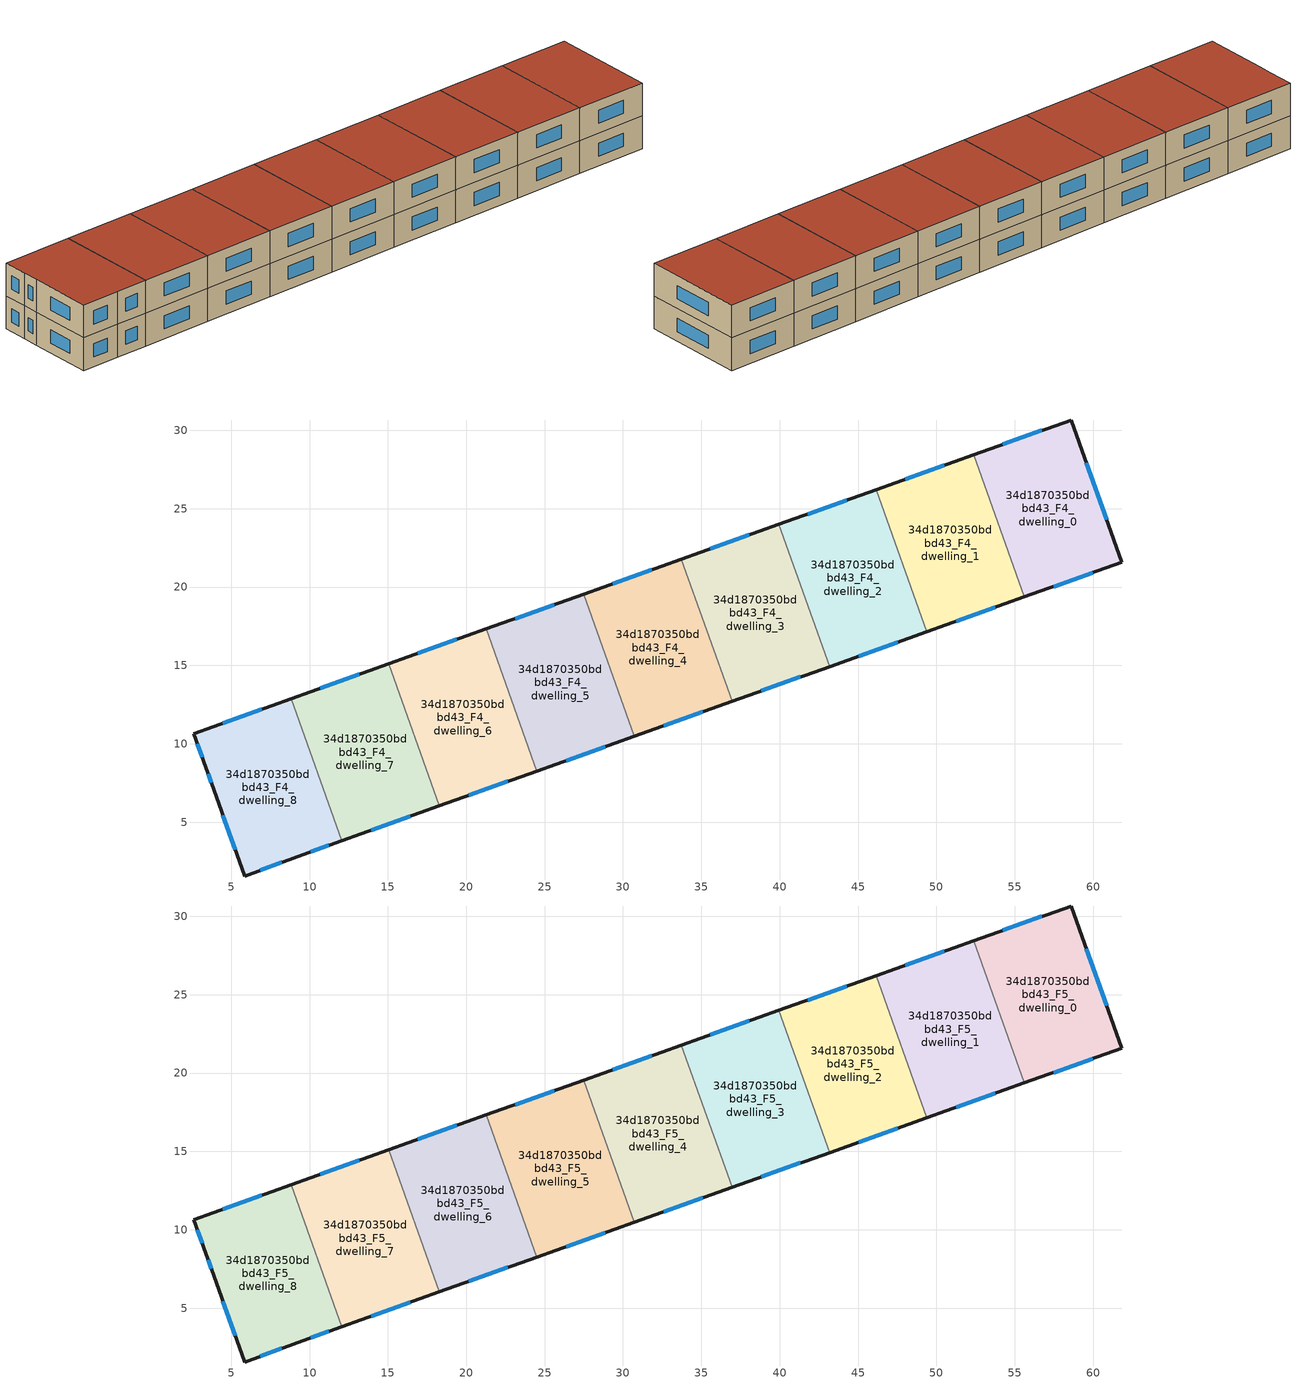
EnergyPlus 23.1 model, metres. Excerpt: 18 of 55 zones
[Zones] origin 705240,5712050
34d1870350bdbd43_F4_dwelling_0
 floor to 34d1870350bdbd43_F3_dwelling_0 (EU_floor_Construction): 58.59,30.66 61.84,21.59 55.62,19.37 52.37,28.44 z12
 wall outside (EU_wall_Construction): 55.62,19.37 61.84,21.59 58.59,30.66 52.37,28.44 z12:15
 wall to 34d1870350bdbd43_F4_dwelling_1 (EU_wall_Construction): 52.37,28.44 55.62,19.37 z12:15
 window (EU_Window_Construction): 56.73,30 54.23,29.1 / 60.87,24.31 59.56,27.95 / 57.48,20.04 59.98,20.93 z12.9:14.1
34d1870350bdbd43_F4_dwelling_1
 floor to 34d1870350bdbd43_F3_dwelling_1 (EU_floor_Construction): 52.37,28.44 55.62,19.37 49.4,17.15 46.15,26.22 z12
 wall outside (EU_wall_Construction): 52.37,28.44 46.15,26.22 / 49.4,17.15 55.62,19.37 z12:15
 wall to 34d1870350bdbd43_F4_dwelling_2 (EU_wall_Construction): 46.15,26.22 49.4,17.15 z12:15
 window (EU_Window_Construction): 50.51,27.77 48.02,26.88 / 51.26,17.82 53.76,18.71 z12.9:14.1
34d1870350bdbd43_F4_dwelling_2
 floor to 34d1870350bdbd43_F3_dwelling_2 (EU_floor_Construction): 46.15,26.22 49.4,17.15 43.18,14.93 39.93,24 z12
 wall outside (EU_wall_Construction): 46.15,26.22 39.93,24 / 43.18,14.93 49.4,17.15 z12:15
 wall to 34d1870350bdbd43_F4_dwelling_3 (EU_wall_Construction): 39.93,24 43.18,14.93 z12:15
 window (EU_Window_Construction): 44.29,25.55 41.8,24.66 / 45.04,15.59 47.54,16.49 z12.9:14.1
34d1870350bdbd43_F4_dwelling_3
 floor to 34d1870350bdbd43_F3_dwelling_3 (EU_floor_Construction): 39.93,24 43.18,14.93 36.96,12.71 33.71,21.77 z12
 wall outside (EU_wall_Construction): 39.93,24 33.71,21.77 / 36.96,12.71 43.18,14.93 z12:15
 wall to 34d1870350bdbd43_F4_dwelling_4 (EU_wall_Construction): 33.71,21.77 36.96,12.71 z12:15
 window (EU_Window_Construction): 38.07,23.33 35.58,22.44 / 38.82,13.37 41.32,14.27 z12.9:14.1
34d1870350bdbd43_F4_dwelling_4
 floor to 34d1870350bdbd43_F3_dwelling_4 (EU_floor_Construction): 33.71,21.77 36.96,12.71 30.73,10.49 27.49,19.55 z12
 wall outside (EU_wall_Construction): 33.71,21.77 27.49,19.55 / 30.73,10.49 36.96,12.71 z12:15
 wall to 34d1870350bdbd43_F4_dwelling_5 (EU_wall_Construction): 27.49,19.55 30.73,10.49 z12:15
 window (EU_Window_Construction): 31.85,21.11 29.35,20.22 / 32.6,11.15 35.09,12.04 z12.9:14.1
34d1870350bdbd43_F4_dwelling_5
 floor to 34d1870350bdbd43_F3_dwelling_5 (EU_floor_Construction): 27.49,19.55 30.73,10.49 24.51,8.26 21.27,17.33 z12
 wall outside (EU_wall_Construction): 27.49,19.55 21.27,17.33 / 24.51,8.26 30.73,10.49 z12:15
 wall to 34d1870350bdbd43_F4_dwelling_6 (EU_wall_Construction): 21.27,17.33 24.51,8.26 z12:15
 window (EU_Window_Construction): 25.63,18.88 23.13,17.99 / 26.38,8.93 28.87,9.82 z12.9:14.1
34d1870350bdbd43_F4_dwelling_6
 floor to 34d1870350bdbd43_F3_dwelling_6 (EU_floor_Construction): 21.27,17.33 24.51,8.26 18.29,6.04 15.05,15.1 z12
 wall outside (EU_wall_Construction): 21.27,17.33 15.05,15.1 / 18.29,6.04 24.51,8.26 z12:15
 wall to 34d1870350bdbd43_F4_dwelling_7 (EU_wall_Construction): 15.05,15.1 18.29,6.04 z12:15
 window (EU_Window_Construction): 19.41,16.66 16.91,15.77 / 20.15,6.71 22.65,7.6 z12.9:14.1
34d1870350bdbd43_F4_dwelling_7
 floor to 34d1870350bdbd43_F3_dwelling_7 (EU_floor_Construction): 15.05,15.1 18.29,6.04 12.06,3.82 8.82,12.88 z12
 wall outside (EU_wall_Construction): 15.05,15.1 8.82,12.88 / 12.06,3.82 18.29,6.04 z12:15
 wall to 34d1870350bdbd43_F4_dwelling_8 (EU_wall_Construction): 8.82,12.88 12.06,3.82 z12:15
 window (EU_Window_Construction): 13.18,14.44 10.69,13.54 / 13.93,4.48 16.43,5.38 z12.9:14.1
34d1870350bdbd43_F4_dwelling_8
 floor to 34d1870350bdbd43_F3_dwelling_8 (EU_floor_Construction): 8.82,12.88 12.06,3.82 9.22,2.8 5.86,1.57 3.88,7.11 3.37,8.49 2.6,10.66 z12
 wall outside (EU_wall_Construction): 8.82,12.88 2.6,10.66 3.37,8.49 3.88,7.11 5.86,1.57 9.22,2.8 12.06,3.82 z12:15
 window (EU_Window_Construction): 10.07,3.11 11.21,3.52 / 6.87,1.94 8.22,2.43 / 4.47,5.45 5.27,3.23 / 3.52,8.08 3.73,7.52 / 2.83,10.01 3.14,9.14 / 6.96,12.21 4.46,11.32 z12.9:14.1
34d1870350bdbd43_F5_dwelling_0
 floor to 34d1870350bdbd43_F4_dwelling_0 (EU_floor_Construction): 58.59,30.66 61.84,21.59 55.62,19.37 52.37,28.44 z15
 wall outside (EU_wall_Construction): 55.62,19.37 61.84,21.59 58.59,30.66 52.37,28.44 z15:18
 wall to 34d1870350bdbd43_F5_dwelling_1 (EU_wall_Construction): 52.37,28.44 55.62,19.37 z15:18
 window (EU_Window_Construction): 56.73,30 54.23,29.1 / 60.87,24.31 59.56,27.95 / 57.48,20.04 59.98,20.93 z15.9:17.1
 roof outside (EU_roof_Construction): 61.84,21.59 58.59,30.66 52.37,28.44 55.62,19.37 z18
34d1870350bdbd43_F5_dwelling_1
 floor to 34d1870350bdbd43_F4_dwelling_1 (EU_floor_Construction): 52.37,28.44 55.62,19.37 49.4,17.15 46.15,26.22 z15
 wall outside (EU_wall_Construction): 52.37,28.44 46.15,26.22 / 49.4,17.15 55.62,19.37 z15:18
 wall to 34d1870350bdbd43_F5_dwelling_2 (EU_wall_Construction): 46.15,26.22 49.4,17.15 z15:18
 window (EU_Window_Construction): 50.51,27.77 48.02,26.88 / 51.26,17.82 53.76,18.71 z15.9:17.1
 roof outside (EU_roof_Construction): 55.62,19.37 52.37,28.44 46.15,26.22 49.4,17.15 z18
34d1870350bdbd43_F5_dwelling_2
 floor to 34d1870350bdbd43_F4_dwelling_2 (EU_floor_Construction): 46.15,26.22 49.4,17.15 43.18,14.93 39.93,24 z15
 wall outside (EU_wall_Construction): 46.15,26.22 39.93,24 / 43.18,14.93 49.4,17.15 z15:18
 wall to 34d1870350bdbd43_F5_dwelling_3 (EU_wall_Construction): 39.93,24 43.18,14.93 z15:18
 window (EU_Window_Construction): 44.29,25.55 41.8,24.66 / 45.04,15.59 47.54,16.49 z15.9:17.1
 roof outside (EU_roof_Construction): 49.4,17.15 46.15,26.22 39.93,24 43.18,14.93 z18
34d1870350bdbd43_F5_dwelling_3
 floor to 34d1870350bdbd43_F4_dwelling_3 (EU_floor_Construction): 39.93,24 43.18,14.93 36.96,12.71 33.71,21.77 z15
 wall outside (EU_wall_Construction): 39.93,24 33.71,21.77 / 36.96,12.71 43.18,14.93 z15:18
 wall to 34d1870350bdbd43_F5_dwelling_4 (EU_wall_Construction): 33.71,21.77 36.96,12.71 z15:18
 window (EU_Window_Construction): 38.07,23.33 35.58,22.44 / 38.82,13.37 41.32,14.27 z15.9:17.1
 roof outside (EU_roof_Construction): 43.18,14.93 39.93,24 33.71,21.77 36.96,12.71 z18
34d1870350bdbd43_F5_dwelling_4
 floor to 34d1870350bdbd43_F4_dwelling_4 (EU_floor_Construction): 33.71,21.77 36.96,12.71 30.73,10.49 27.49,19.55 z15
 wall outside (EU_wall_Construction): 33.71,21.77 27.49,19.55 / 30.73,10.49 36.96,12.71 z15:18
 wall to 34d1870350bdbd43_F5_dwelling_5 (EU_wall_Construction): 27.49,19.55 30.73,10.49 z15:18
 window (EU_Window_Construction): 31.85,21.11 29.35,20.22 / 32.6,11.15 35.09,12.04 z15.9:17.1
 roof outside (EU_roof_Construction): 36.96,12.71 33.71,21.77 27.49,19.55 30.73,10.49 z18
34d1870350bdbd43_F5_dwelling_5
 floor to 34d1870350bdbd43_F4_dwelling_5 (EU_floor_Construction): 27.49,19.55 30.73,10.49 24.51,8.26 21.27,17.33 z15
 wall outside (EU_wall_Construction): 27.49,19.55 21.27,17.33 / 24.51,8.26 30.73,10.49 z15:18
 wall to 34d1870350bdbd43_F5_dwelling_6 (EU_wall_Construction): 21.27,17.33 24.51,8.26 z15:18
 window (EU_Window_Construction): 25.63,18.88 23.13,17.99 / 26.38,8.93 28.87,9.82 z15.9:17.1
 roof outside (EU_roof_Construction): 30.73,10.49 27.49,19.55 21.27,17.33 24.51,8.26 z18
34d1870350bdbd43_F5_dwelling_6
 floor to 34d1870350bdbd43_F4_dwelling_6 (EU_floor_Construction): 21.27,17.33 24.51,8.26 18.29,6.04 15.05,15.1 z15
 wall outside (EU_wall_Construction): 21.27,17.33 15.05,15.1 / 18.29,6.04 24.51,8.26 z15:18
 wall to 34d1870350bdbd43_F5_dwelling_7 (EU_wall_Construction): 15.05,15.1 18.29,6.04 z15:18
 window (EU_Window_Construction): 19.41,16.66 16.91,15.77 / 20.15,6.71 22.65,7.6 z15.9:17.1
 roof outside (EU_roof_Construction): 24.51,8.26 21.27,17.33 15.05,15.1 18.29,6.04 z18
34d1870350bdbd43_F5_dwelling_7
 floor to 34d1870350bdbd43_F4_dwelling_7 (EU_floor_Construction): 15.05,15.1 18.29,6.04 12.06,3.82 8.82,12.88 z15
 wall outside (EU_wall_Construction): 15.05,15.1 8.82,12.88 / 12.06,3.82 18.29,6.04 z15:18
 wall to 34d1870350bdbd43_F5_dwelling_8 (EU_wall_Construction): 8.82,12.88 12.06,3.82 z15:18
 window (EU_Window_Construction): 13.18,14.44 10.69,13.54 / 13.93,4.48 16.43,5.38 z15.9:17.1
 roof outside (EU_roof_Construction): 18.29,6.04 15.05,15.1 8.82,12.88 12.06,3.82 z18
34d1870350bdbd43_F5_dwelling_8
 floor to 34d1870350bdbd43_F4_dwelling_8 (EU_floor_Construction): 8.82,12.88 12.06,3.82 9.22,2.8 5.86,1.57 3.88,7.11 3.37,8.49 2.6,10.66 z15
 wall outside (EU_wall_Construction): 8.82,12.88 2.6,10.66 3.37,8.49 3.88,7.11 5.86,1.57 9.22,2.8 12.06,3.82 z15:18
 window (EU_Window_Construction): 10.07,3.11 11.21,3.52 / 6.87,1.94 8.22,2.43 / 4.47,5.45 5.27,3.23 / 3.52,8.08 3.73,7.52 / 2.83,10.01 3.14,9.14 / 6.96,12.21 4.46,11.32 z15.9:17.1
 roof outside (EU_roof_Construction): 12.06,3.82 8.82,12.88 2.6,10.66 3.37,8.49 3.88,7.11 5.86,1.57 9.22,2.8 z18
[Building]
EU S2 Campaign: North Axis=0; Terrain=City; Solar Distribution=FullExterior
[Site:Location]
London: Latitude=51.5; Longitude=-0.5; Time Zone=0; Elevation=25
[SizingPeriod:WeatherFileDays]
AnnualSizingPeriod: Begin Month=1; Begin Day of Month=1; End Month=12; End Day of Month=31; Day of Week for Start Day=Monday; Use Weather File Daylight Saving Period=No; Use Weather File Rain and Snow Indicators=No
[MATERIAL]
EU_InternalMass_Material: Roughness=MediumRough; Thickness=0.1; Conductivity=1; Density=1800; Specific Heat=900; Thermal Absorptance=0.9; Solar Absorptance=0.7; Visible Absorptance=0.7
[MATERIAL:NOMASS] Roughness=MediumRough; Thermal Absorptance=0.9; Solar Absorptance=0.7; Visible Absorptance=0.7
Name | Thermal Resistance
EU_wall_NoMass | 1.04674
EU_roof_NoMass | 4.32442
EU_floor_NoMass | 2.04616
[WINDOWMATERIAL:SIMPLEGLAZINGSYSTEM]
EU_Window_SimpleGlazing: UFactor=4.25843; Solar Heat Gain Coefficient=0.85; Visible Transmittance=0.85
[CONSTRUCTION]
EU_wall_Construction: EU_wall_NoMass
EU_roof_Construction: EU_roof_NoMass
EU_floor_Construction: EU_floor_NoMass
EU_Window_Construction: EU_Window_SimpleGlazing
EU_InternalMass_Construction: EU_InternalMass_Material
[ZONE] Type=1; Multiplier=1; Ceiling Height=autocalculate; Floor Area=autocalculate; Part of Total Floor Area=Yes
Name | Volume
34d1870350bdbd43_F4_dwelling_0; 34d1870350bdbd43_F5_dwelling_0 | 190.786
34d1870350bdbd43_F4_dwelling_1; 34d1870350bdbd43_F5_dwelling_1 | 190.819
34d1870350bdbd43_F4_dwelling_2; 34d1870350bdbd43_F5_dwelling_2; 34d1870350bdbd43_F4_dwelling_6; 34d1870350bdbd43_F5_dwelling_6 | 190.797
34d1870350bdbd43_F4_dwelling_3; 34d1870350bdbd43_F5_dwelling_3 | 190.773
34d1870350bdbd43_F4_dwelling_4; 34d1870350bdbd43_F5_dwelling_4 | 190.802
34d1870350bdbd43_F4_dwelling_5; 34d1870350bdbd43_F5_dwelling_5 | 190.779
34d1870350bdbd43_F4_dwelling_7; 34d1870350bdbd43_F5_dwelling_7 | 190.813
34d1870350bdbd43_F4_dwelling_8; 34d1870350bdbd43_F5_dwelling_8 | 190.778
[INTERNALMASS] Construction=EU_InternalMass_Construction
Name | Zone or ZoneList | Surface Area
34d1870350bdbd43_F4_dwelling_0_EU_InternalMass | 34d1870350bdbd43_F4_dwelling_0 | 63.5949
34d1870350bdbd43_F4_dwelling_1_EU_InternalMass | 34d1870350bdbd43_F4_dwelling_1 | 63.6064
34d1870350bdbd43_F4_dwelling_2_EU_InternalMass | 34d1870350bdbd43_F4_dwelling_2 | 63.5987
34d1870350bdbd43_F4_dwelling_3_EU_InternalMass | 34d1870350bdbd43_F4_dwelling_3 | 63.5912
34d1870350bdbd43_F4_dwelling_4_EU_InternalMass | 34d1870350bdbd43_F4_dwelling_4 | 63.6007
34d1870350bdbd43_F4_dwelling_5_EU_InternalMass | 34d1870350bdbd43_F4_dwelling_5 | 63.593
34d1870350bdbd43_F4_dwelling_6_EU_InternalMass | 34d1870350bdbd43_F4_dwelling_6 | 63.5992
34d1870350bdbd43_F4_dwelling_7_EU_InternalMass | 34d1870350bdbd43_F4_dwelling_7 | 63.6046
34d1870350bdbd43_F4_dwelling_8_EU_InternalMass | 34d1870350bdbd43_F4_dwelling_8 | 63.593
34d1870350bdbd43_F5_dwelling_0_EU_InternalMass | 34d1870350bdbd43_F5_dwelling_0 | 63.5949
34d1870350bdbd43_F5_dwelling_1_EU_InternalMass | 34d1870350bdbd43_F5_dwelling_1 | 63.6064
34d1870350bdbd43_F5_dwelling_2_EU_InternalMass | 34d1870350bdbd43_F5_dwelling_2 | 63.5987
34d1870350bdbd43_F5_dwelling_3_EU_InternalMass | 34d1870350bdbd43_F5_dwelling_3 | 63.5912
34d1870350bdbd43_F5_dwelling_4_EU_InternalMass | 34d1870350bdbd43_F5_dwelling_4 | 63.6007
34d1870350bdbd43_F5_dwelling_5_EU_InternalMass | 34d1870350bdbd43_F5_dwelling_5 | 63.593
34d1870350bdbd43_F5_dwelling_6_EU_InternalMass | 34d1870350bdbd43_F5_dwelling_6 | 63.5992
34d1870350bdbd43_F5_dwelling_7_EU_InternalMass | 34d1870350bdbd43_F5_dwelling_7 | 63.6046
34d1870350bdbd43_F5_dwelling_8_EU_InternalMass | 34d1870350bdbd43_F5_dwelling_8 | 63.593
[OTHEREQUIPMENT] Fuel Type=Electricity; Design Level Calculation Method=Watts/Area; Power per Zone Floor Area=1; Fraction Latent=0; Fraction Radiant=0; Fraction Lost=0; Carbon Dioxide Generation Rate=0; EndUse Subcategory=EU_Step8_InternalGains
Name | Zone or ZoneList or Space or SpaceList | Schedule
EU_Step8_InternalGain_34d1870350bdbd43_F4_dwelling_0_f000 | 34d1870350bdbd43_F4_dwelling_0 | EU_Step8_GainSchedule_34d1870350bdbd43_F4_dwelling_0_f000
EU_Step8_InternalGain_34d1870350bdbd43_F4_dwelling_1_f000 | 34d1870350bdbd43_F4_dwelling_1 | EU_Step8_GainSchedule_34d1870350bdbd43_F4_dwelling_1_f000
EU_Step8_InternalGain_34d1870350bdbd43_F4_dwelling_2_f000 | 34d1870350bdbd43_F4_dwelling_2 | EU_Step8_GainSchedule_34d1870350bdbd43_F4_dwelling_2_f000
EU_Step8_InternalGain_34d1870350bdbd43_F4_dwelling_3_f000 | 34d1870350bdbd43_F4_dwelling_3 | EU_Step8_GainSchedule_34d1870350bdbd43_F4_dwelling_3_f000
EU_Step8_InternalGain_34d1870350bdbd43_F4_dwelling_4_f000 | 34d1870350bdbd43_F4_dwelling_4 | EU_Step8_GainSchedule_34d1870350bdbd43_F4_dwelling_4_f000
EU_Step8_InternalGain_34d1870350bdbd43_F4_dwelling_5_f000 | 34d1870350bdbd43_F4_dwelling_5 | EU_Step8_GainSchedule_34d1870350bdbd43_F4_dwelling_5_f000
EU_Step8_InternalGain_34d1870350bdbd43_F4_dwelling_6_f000 | 34d1870350bdbd43_F4_dwelling_6 | EU_Step8_GainSchedule_34d1870350bdbd43_F4_dwelling_6_f000
EU_Step8_InternalGain_34d1870350bdbd43_F4_dwelling_7_f000 | 34d1870350bdbd43_F4_dwelling_7 | EU_Step8_GainSchedule_34d1870350bdbd43_F4_dwelling_7_f000
EU_Step8_InternalGain_34d1870350bdbd43_F4_dwelling_8_f000 | 34d1870350bdbd43_F4_dwelling_8 | EU_Step8_GainSchedule_34d1870350bdbd43_F4_dwelling_8_f000
EU_Step8_InternalGain_34d1870350bdbd43_F5_dwelling_0_f000 | 34d1870350bdbd43_F5_dwelling_0 | EU_Step8_GainSchedule_34d1870350bdbd43_F5_dwelling_0_f000
EU_Step8_InternalGain_34d1870350bdbd43_F5_dwelling_1_f000 | 34d1870350bdbd43_F5_dwelling_1 | EU_Step8_GainSchedule_34d1870350bdbd43_F5_dwelling_1_f000
EU_Step8_InternalGain_34d1870350bdbd43_F5_dwelling_2_f000 | 34d1870350bdbd43_F5_dwelling_2 | EU_Step8_GainSchedule_34d1870350bdbd43_F5_dwelling_2_f000
EU_Step8_InternalGain_34d1870350bdbd43_F5_dwelling_3_f000 | 34d1870350bdbd43_F5_dwelling_3 | EU_Step8_GainSchedule_34d1870350bdbd43_F5_dwelling_3_f000
EU_Step8_InternalGain_34d1870350bdbd43_F5_dwelling_4_f000 | 34d1870350bdbd43_F5_dwelling_4 | EU_Step8_GainSchedule_34d1870350bdbd43_F5_dwelling_4_f000
EU_Step8_InternalGain_34d1870350bdbd43_F5_dwelling_5_f000 | 34d1870350bdbd43_F5_dwelling_5 | EU_Step8_GainSchedule_34d1870350bdbd43_F5_dwelling_5_f000
EU_Step8_InternalGain_34d1870350bdbd43_F5_dwelling_6_f000 | 34d1870350bdbd43_F5_dwelling_6 | EU_Step8_GainSchedule_34d1870350bdbd43_F5_dwelling_6_f000
EU_Step8_InternalGain_34d1870350bdbd43_F5_dwelling_7_f000 | 34d1870350bdbd43_F5_dwelling_7 | EU_Step8_GainSchedule_34d1870350bdbd43_F5_dwelling_7_f000
EU_Step8_InternalGain_34d1870350bdbd43_F5_dwelling_8_f000 | 34d1870350bdbd43_F5_dwelling_8 | EU_Step8_GainSchedule_34d1870350bdbd43_F5_dwelling_8_f000
[ZONEVENTILATION:DESIGNFLOWRATE] Schedule=EU_AlwaysOn; Design Flow Rate Calculation Method=AirChanges/Hour; Air Changes per Hour=0.488719; Ventilation Type=Natural; Fan Pressure Rise=0; Fan Total Efficiency=1; Constant Term Coefficient=1; Temperature Term Coefficient=0; Velocity Term Coefficient=0; Velocity Squared Term Coefficient=0; Minimum Indoor Temperature=-100; Maximum Indoor Temperature=100; Delta Temperature=-100; Minimum Outdoor Temperature=-100; Maximum Outdoor Temperature=100; Maximum Wind Speed=40
Name | Zone or ZoneList or Space or SpaceList
EU_ConstantAir_34d1870350bdbd43_F4_dwelling_0 | 34d1870350bdbd43_F4_dwelling_0
EU_ConstantAir_34d1870350bdbd43_F4_dwelling_1 | 34d1870350bdbd43_F4_dwelling_1
EU_ConstantAir_34d1870350bdbd43_F4_dwelling_2 | 34d1870350bdbd43_F4_dwelling_2
EU_ConstantAir_34d1870350bdbd43_F4_dwelling_3 | 34d1870350bdbd43_F4_dwelling_3
EU_ConstantAir_34d1870350bdbd43_F4_dwelling_4 | 34d1870350bdbd43_F4_dwelling_4
EU_ConstantAir_34d1870350bdbd43_F4_dwelling_5 | 34d1870350bdbd43_F4_dwelling_5
EU_ConstantAir_34d1870350bdbd43_F4_dwelling_6 | 34d1870350bdbd43_F4_dwelling_6
EU_ConstantAir_34d1870350bdbd43_F4_dwelling_7 | 34d1870350bdbd43_F4_dwelling_7
EU_ConstantAir_34d1870350bdbd43_F4_dwelling_8 | 34d1870350bdbd43_F4_dwelling_8
EU_ConstantAir_34d1870350bdbd43_F5_dwelling_0 | 34d1870350bdbd43_F5_dwelling_0
EU_ConstantAir_34d1870350bdbd43_F5_dwelling_1 | 34d1870350bdbd43_F5_dwelling_1
EU_ConstantAir_34d1870350bdbd43_F5_dwelling_2 | 34d1870350bdbd43_F5_dwelling_2
EU_ConstantAir_34d1870350bdbd43_F5_dwelling_3 | 34d1870350bdbd43_F5_dwelling_3
EU_ConstantAir_34d1870350bdbd43_F5_dwelling_4 | 34d1870350bdbd43_F5_dwelling_4
EU_ConstantAir_34d1870350bdbd43_F5_dwelling_5 | 34d1870350bdbd43_F5_dwelling_5
EU_ConstantAir_34d1870350bdbd43_F5_dwelling_6 | 34d1870350bdbd43_F5_dwelling_6
EU_ConstantAir_34d1870350bdbd43_F5_dwelling_7 | 34d1870350bdbd43_F5_dwelling_7
EU_ConstantAir_34d1870350bdbd43_F5_dwelling_8 | 34d1870350bdbd43_F5_dwelling_8
[HVACTEMPLATE:THERMOSTAT] Constant Heating Setpoint=20; Constant Cooling Setpoint=50
EU_HeatOnly_34d1870350bdbd43_F0_dwelling_0; EU_HeatOnly_34d1870350bdbd43_F0_dwelling_1; EU_HeatOnly_34d1870350bdbd43_F0_dwelling_2; EU_HeatOnly_34d1870350bdbd43_F0_dwelling_3; EU_HeatOnly_34d1870350bdbd43_F0_dwelling_4; EU_HeatOnly_34d1870350bdbd43_F0_dwelling_5; EU_HeatOnly_34d1870350bdbd43_F0_dwelling_6; EU_HeatOnly_34d1870350bdbd43_F0_dwelling_7; EU_HeatOnly_34d1870350bdbd43_F0_dwelling_8; EU_HeatOnly_34d1870350bdbd43_F0_dwelling_9; EU_HeatOnly_34d1870350bdbd43_F1_dwelling_0; EU_HeatOnly_34d1870350bdbd43_F1_dwelling_1; EU_HeatOnly_34d1870350bdbd43_F1_dwelling_2; EU_HeatOnly_34d1870350bdbd43_F1_dwelling_3; EU_HeatOnly_34d1870350bdbd43_F1_dwelling_4; EU_HeatOnly_34d1870350bdbd43_F1_dwelling_5; EU_HeatOnly_34d1870350bdbd43_F1_dwelling_6; EU_HeatOnly_34d1870350bdbd43_F1_dwelling_7; EU_HeatOnly_34d1870350bdbd43_F1_dwelling_8; EU_HeatOnly_34d1870350bdbd43_F2_dwelling_0; EU_HeatOnly_34d1870350bdbd43_F2_dwelling_1; EU_HeatOnly_34d1870350bdbd43_F2_dwelling_2; EU_HeatOnly_34d1870350bdbd43_F2_dwelling_3; EU_HeatOnly_34d1870350bdbd43_F2_dwelling_4; EU_HeatOnly_34d1870350bdbd43_F2_dwelling_5; EU_HeatOnly_34d1870350bdbd43_F2_dwelling_6; EU_HeatOnly_34d1870350bdbd43_F2_dwelling_7; EU_HeatOnly_34d1870350bdbd43_F2_dwelling_8; EU_HeatOnly_34d1870350bdbd43_F3_dwelling_0; EU_HeatOnly_34d1870350bdbd43_F3_dwelling_1; EU_HeatOnly_34d1870350bdbd43_F3_dwelling_2; EU_HeatOnly_34d1870350bdbd43_F3_dwelling_3; EU_HeatOnly_34d1870350bdbd43_F3_dwelling_4; EU_HeatOnly_34d1870350bdbd43_F3_dwelling_5; EU_HeatOnly_34d1870350bdbd43_F3_dwelling_6; EU_HeatOnly_34d1870350bdbd43_F3_dwelling_7; EU_HeatOnly_34d1870350bdbd43_F3_dwelling_8; EU_HeatOnly_34d1870350bdbd43_F4_dwelling_0; EU_HeatOnly_34d1870350bdbd43_F4_dwelling_1; EU_HeatOnly_34d1870350bdbd43_F4_dwelling_2; EU_HeatOnly_34d1870350bdbd43_F4_dwelling_3; EU_HeatOnly_34d1870350bdbd43_F4_dwelling_4; EU_HeatOnly_34d1870350bdbd43_F4_dwelling_5; EU_HeatOnly_34d1870350bdbd43_F4_dwelling_6; EU_HeatOnly_34d1870350bdbd43_F4_dwelling_7; EU_HeatOnly_34d1870350bdbd43_F4_dwelling_8; EU_HeatOnly_34d1870350bdbd43_F5_dwelling_0; EU_HeatOnly_34d1870350bdbd43_F5_dwelling_1; EU_HeatOnly_34d1870350bdbd43_F5_dwelling_2; EU_HeatOnly_34d1870350bdbd43_F5_dwelling_3; EU_HeatOnly_34d1870350bdbd43_F5_dwelling_4; EU_HeatOnly_34d1870350bdbd43_F5_dwelling_5; EU_HeatOnly_34d1870350bdbd43_F5_dwelling_6; EU_HeatOnly_34d1870350bdbd43_F5_dwelling_7; EU_HeatOnly_34d1870350bdbd43_F5_dwelling_8
[HVACTEMPLATE:ZONE:IDEALLOADSAIRSYSTEM] System Availability Schedule=EU_AlwaysOn; Maximum Heating Supply Air Temperature=50; Minimum Cooling Supply Air Temperature=13; Maximum Heating Supply Air Humidity Ratio=0.0156; Minimum Cooling Supply Air Humidity Ratio=0.0077; Heating Limit=NoLimit; Cooling Limit=NoLimit; Heating Availability Schedule=EU_AlwaysOn; Cooling Availability Schedule=EU_CoolingOff; Dehumidification Control Type=ConstantSensibleHeatRatio; Cooling Sensible Heat Ratio=0.7; Dehumidification Setpoint=60; Humidification Control Type=None; Humidification Setpoint=30; Outdoor Air Method=None; Outdoor Air Flow Rate per Person=0.00944; Outdoor Air Flow Rate per Zone Floor Area=0; Outdoor Air Flow Rate per Zone=0; Demand Controlled Ventilation Type=None; Outdoor Air Economizer Type=NoEconomizer; Heat Recovery Type=None; Sensible Heat Recovery Effectiveness=0.7; Latent Heat Recovery Effectiveness=0.65
Name | Template Thermostat
34d1870350bdbd43_F4_dwelling_0 | EU_HeatOnly_34d1870350bdbd43_F4_dwelling_0
34d1870350bdbd43_F4_dwelling_1 | EU_HeatOnly_34d1870350bdbd43_F4_dwelling_1
34d1870350bdbd43_F4_dwelling_2 | EU_HeatOnly_34d1870350bdbd43_F4_dwelling_2
34d1870350bdbd43_F4_dwelling_3 | EU_HeatOnly_34d1870350bdbd43_F4_dwelling_3
34d1870350bdbd43_F4_dwelling_4 | EU_HeatOnly_34d1870350bdbd43_F4_dwelling_4
34d1870350bdbd43_F4_dwelling_5 | EU_HeatOnly_34d1870350bdbd43_F4_dwelling_5
34d1870350bdbd43_F4_dwelling_6 | EU_HeatOnly_34d1870350bdbd43_F4_dwelling_6
34d1870350bdbd43_F4_dwelling_7 | EU_HeatOnly_34d1870350bdbd43_F4_dwelling_7
34d1870350bdbd43_F4_dwelling_8 | EU_HeatOnly_34d1870350bdbd43_F4_dwelling_8
34d1870350bdbd43_F5_dwelling_0 | EU_HeatOnly_34d1870350bdbd43_F5_dwelling_0
34d1870350bdbd43_F5_dwelling_1 | EU_HeatOnly_34d1870350bdbd43_F5_dwelling_1
34d1870350bdbd43_F5_dwelling_2 | EU_HeatOnly_34d1870350bdbd43_F5_dwelling_2
34d1870350bdbd43_F5_dwelling_3 | EU_HeatOnly_34d1870350bdbd43_F5_dwelling_3
34d1870350bdbd43_F5_dwelling_4 | EU_HeatOnly_34d1870350bdbd43_F5_dwelling_4
34d1870350bdbd43_F5_dwelling_5 | EU_HeatOnly_34d1870350bdbd43_F5_dwelling_5
34d1870350bdbd43_F5_dwelling_6 | EU_HeatOnly_34d1870350bdbd43_F5_dwelling_6
34d1870350bdbd43_F5_dwelling_7 | EU_HeatOnly_34d1870350bdbd43_F5_dwelling_7
34d1870350bdbd43_F5_dwelling_8 | EU_HeatOnly_34d1870350bdbd43_F5_dwelling_8
[SIZING:ZONE] Zone Cooling Design Supply Air Temperature Input Method=SupplyAirTemperature; Zone Cooling Design Supply Air Temperature=13; Zone Heating Design Supply Air Temperature Input Method=SupplyAirTemperature; Zone Heating Design Supply Air Temperature=50; Zone Cooling Design Supply Air Humidity Ratio=0.008; Zone Heating Design Supply Air Humidity Ratio=0.008; Cooling Design Air Flow Method=DesignDay; Cooling Design Air Flow Rate=0; Cooling Minimum Air Flow per Zone Floor Area=0.000762; Cooling Minimum Air Flow=0; Cooling Minimum Air Flow Fraction=0.2; Heating Design Air Flow Method=DesignDay; Heating Design Air Flow Rate=0; Heating Maximum Air Flow per Zone Floor Area=0.002032; Heating Maximum Air Flow=0.141576; Heating Maximum Air Flow Fraction=0.3; Account for Dedicated Outdoor Air System=No; Dedicated Outdoor Air System Control Strategy=NeutralSupplyAir; Dedicated Outdoor Air Low Setpoint Temperature for Design=autosize; Dedicated Outdoor Air High Setpoint Temperature for Design=autosize; Zone Load Sizing Method=Sensible Load Only No Latent Load; Zone Latent Cooling Design Supply Air Humidity Ratio Input Method=HumidityRatioDifference; Zone Cooling Design Supply Air Humidity Ratio Difference=0.005; Zone Latent Heating Design Supply Air Humidity Ratio Input Method=HumidityRatioDifference; Zone Humidification Design Supply Air Humidity Ratio Difference=0.005
34d1870350bdbd43_F4_dwelling_0; 34d1870350bdbd43_F4_dwelling_1; 34d1870350bdbd43_F4_dwelling_2; 34d1870350bdbd43_F4_dwelling_3; 34d1870350bdbd43_F4_dwelling_4; 34d1870350bdbd43_F4_dwelling_5; 34d1870350bdbd43_F4_dwelling_6; 34d1870350bdbd43_F4_dwelling_7; 34d1870350bdbd43_F4_dwelling_8; 34d1870350bdbd43_F5_dwelling_0; 34d1870350bdbd43_F5_dwelling_1; 34d1870350bdbd43_F5_dwelling_2; 34d1870350bdbd43_F5_dwelling_3; 34d1870350bdbd43_F5_dwelling_4; 34d1870350bdbd43_F5_dwelling_5; 34d1870350bdbd43_F5_dwelling_6; 34d1870350bdbd43_F5_dwelling_7; 34d1870350bdbd43_F5_dwelling_8
[SCHEDULE:CONSTANT]
Name | Hourly Value
EU_AlwaysOn | 1
EU_CoolingOff | 0
[SCHEDULE:FILE] Column Number=1; Rows to Skip at Top=0; Number of Hours of Data=8760; Column Separator=Comma; Interpolate to Timestep=No; Minutes per Item=60; Adjust Schedule for Daylight Savings=Yes
Name | File
EU_Step8_GainSchedule_34d1870350bdbd43_F4_dwelling_0_f000 | ../../schedules/34d1870350bdbd43/34d1870350bdbd43_F4_dwelling_0_f000_gain.csv
EU_Step8_GainSchedule_34d1870350bdbd43_F4_dwelling_1_f000 | ../../schedules/34d1870350bdbd43/34d1870350bdbd43_F4_dwelling_1_f000_gain.csv
EU_Step8_GainSchedule_34d1870350bdbd43_F4_dwelling_2_f000 | ../../schedules/34d1870350bdbd43/34d1870350bdbd43_F4_dwelling_2_f000_gain.csv
EU_Step8_GainSchedule_34d1870350bdbd43_F4_dwelling_3_f000 | ../../schedules/34d1870350bdbd43/34d1870350bdbd43_F4_dwelling_3_f000_gain.csv
EU_Step8_GainSchedule_34d1870350bdbd43_F4_dwelling_4_f000 | ../../schedules/34d1870350bdbd43/34d1870350bdbd43_F4_dwelling_4_f000_gain.csv
EU_Step8_GainSchedule_34d1870350bdbd43_F4_dwelling_5_f000 | ../../schedules/34d1870350bdbd43/34d1870350bdbd43_F4_dwelling_5_f000_gain.csv
EU_Step8_GainSchedule_34d1870350bdbd43_F4_dwelling_6_f000 | ../../schedules/34d1870350bdbd43/34d1870350bdbd43_F4_dwelling_6_f000_gain.csv
EU_Step8_GainSchedule_34d1870350bdbd43_F4_dwelling_7_f000 | ../../schedules/34d1870350bdbd43/34d1870350bdbd43_F4_dwelling_7_f000_gain.csv
EU_Step8_GainSchedule_34d1870350bdbd43_F4_dwelling_8_f000 | ../../schedules/34d1870350bdbd43/34d1870350bdbd43_F4_dwelling_8_f000_gain.csv
EU_Step8_GainSchedule_34d1870350bdbd43_F5_dwelling_0_f000 | ../../schedules/34d1870350bdbd43/34d1870350bdbd43_F5_dwelling_0_f000_gain.csv
EU_Step8_GainSchedule_34d1870350bdbd43_F5_dwelling_1_f000 | ../../schedules/34d1870350bdbd43/34d1870350bdbd43_F5_dwelling_1_f000_gain.csv
EU_Step8_GainSchedule_34d1870350bdbd43_F5_dwelling_2_f000 | ../../schedules/34d1870350bdbd43/34d1870350bdbd43_F5_dwelling_2_f000_gain.csv
EU_Step8_GainSchedule_34d1870350bdbd43_F5_dwelling_3_f000 | ../../schedules/34d1870350bdbd43/34d1870350bdbd43_F5_dwelling_3_f000_gain.csv
EU_Step8_GainSchedule_34d1870350bdbd43_F5_dwelling_4_f000 | ../../schedules/34d1870350bdbd43/34d1870350bdbd43_F5_dwelling_4_f000_gain.csv
EU_Step8_GainSchedule_34d1870350bdbd43_F5_dwelling_5_f000 | ../../schedules/34d1870350bdbd43/34d1870350bdbd43_F5_dwelling_5_f000_gain.csv
EU_Step8_GainSchedule_34d1870350bdbd43_F5_dwelling_6_f000 | ../../schedules/34d1870350bdbd43/34d1870350bdbd43_F5_dwelling_6_f000_gain.csv
EU_Step8_GainSchedule_34d1870350bdbd43_F5_dwelling_7_f000 | ../../schedules/34d1870350bdbd43/34d1870350bdbd43_F5_dwelling_7_f000_gain.csv
EU_Step8_GainSchedule_34d1870350bdbd43_F5_dwelling_8_f000 | ../../schedules/34d1870350bdbd43/34d1870350bdbd43_F5_dwelling_8_f000_gain.csv
